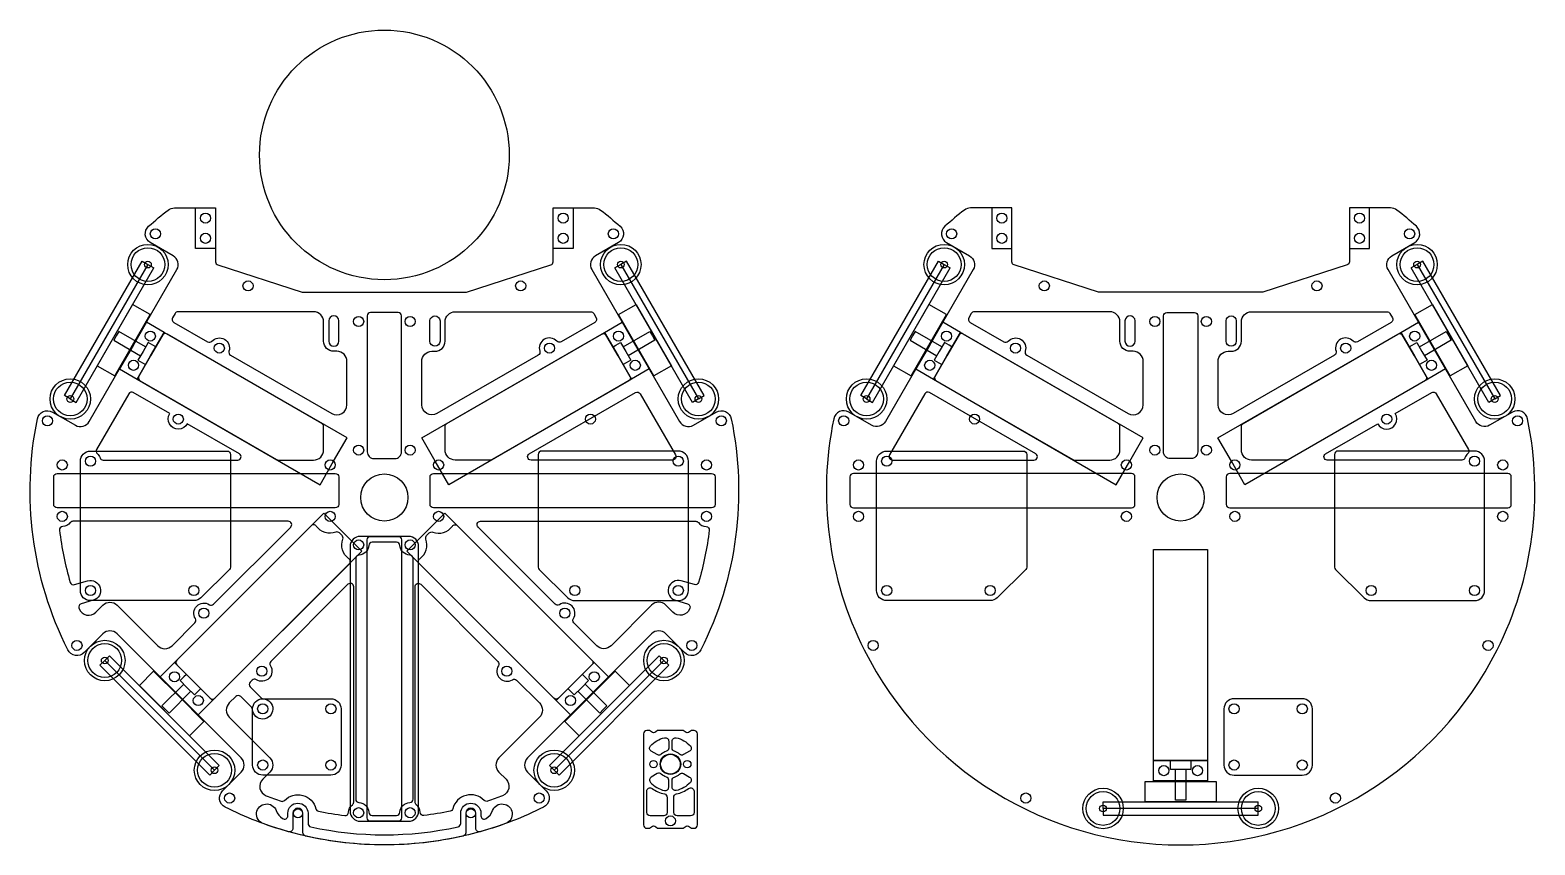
# Model space of a CAD drawing. Header units: inches. Extents: x 0 to 446, y 0 to 242.
import ezdxf

# ---------------------------------------------------------------- set-up
doc = ezdxf.new("R2010")
doc.units = ezdxf.units.IN
doc.header["$MEASUREMENT"] = 0
for name, color, linetype in [('カバー', 6, 'Continuous'), ('モーター', 1, 'Continuous'), ('基板', 4, 'Continuous'), ('穴', 3, 'Continuous'), ('部品', 2, 'Continuous')]:
    doc.layers.add(name, color=color, linetype=linetype)

msp = doc.modelspace()

# ---------------------------------------------------------------- linework, layer by layer
for points in [[(132.12, 4.87), (132.12, 9.37, 1), (129.12, 9.37), (129.12, 3.6, -0.349968), (128.35, 2.63, -0.056112), (105, 0, -0.056112), (81.65, 2.63, -0.349968), (80.88, 3.6), (80.88, 9.37, 1), (77.88, 9.37), (77.88, 4.87, -0.496888), (76.61, 3.91, -0.048152), (57.8, 11.21, -0.511087), (57.02, 16.01), (62.57, 21.56, 0.414214), (62.57, 25.8), (25.8, 62.57, 0.414214), (21.56, 62.57), (16.01, 57.02, -0.511087), (11.21, 57.8, -0.169282), (2.19, 126.32, -0.511087), (6.63, 128.31), (13.42, 124.39, 0.414214), (17.52, 125.48), (43.52, 170.52, 0.414214), (42.42, 174.61), (35.63, 178.54, -0.511087), (35.13, 183.38, -0.017948), (40.93, 188.19, -0.165564), (42.76, 188.81), (55, 188.81), (55, 172.86, 0.325063), (55.69, 171.91), (80.68, 163.81), (105, 163.81), (129.32, 163.81), (154.31, 171.91, 0.325063), (155, 172.86), (155, 188.81), (167.24, 188.81, -0.165564), (169.07, 188.19, -0.017948), (174.87, 183.38, -0.511087), (174.37, 178.54), (167.58, 174.61, 0.414214), (166.48, 170.52), (192.48, 125.48, 0.414214), (196.58, 124.39), (203.37, 128.31, -0.511087), (207.81, 126.32, -0.169282), (198.79, 57.8, -0.511087), (193.99, 57.02), (188.44, 62.57, 0.414214), (184.2, 62.57), (147.43, 25.8, 0.414214), (147.43, 21.56), (152.98, 16.01, -0.511087), (152.2, 11.21, -0.048152), (133.39, 3.91, -0.496888)], [(434.79, 57.8, 0.169282), (443.81, 126.32, 0.511087), (439.37, 128.31), (432.58, 124.39, -0.414214), (428.48, 125.48), (402.48, 170.52, -0.414214), (403.58, 174.61), (410.37, 178.54, 0.511087), (410.87, 183.38, 0.017948), (405.07, 188.19, 0.165564), (403.24, 188.81), (391, 188.81), (391, 172.86, -0.325063), (390.31, 171.91), (365.32, 163.81), (341, 163.81), (316.68, 163.81), (291.69, 171.91, -0.325063), (291, 172.86), (291, 188.81), (278.76, 188.81, 0.165564), (276.93, 188.19, 0.017948), (271.13, 183.38, 0.511087), (271.63, 178.54), (278.42, 174.61, -0.414214), (279.52, 170.52), (253.52, 125.48, -0.414214), (249.42, 124.39), (242.63, 128.31, 0.511087), (238.19, 126.32, 0.169282), (247.21, 57.8, 0.616214)], [(87, 149.31), (87, 155.05, 0.414214), (84, 158.05), (43.83, 158.05, 0.267949), (42.96, 157.55), (42.22, 156.26, 0.414214), (42.58, 154.89), (52.62, 149.1, 0.352701), (53.86, 149.29, -0.805619), (58.94, 146.36, 0.352701), (59.39, 145.19), (89.42, 127.85, 0.57735), (93.92, 130.45), (93.92, 143.31, 0.414214), (90.92, 146.31), (90, 146.31, -0.414214)], [(100.92, 157.81, 0.414214), (99.92, 156.81), (99.92, 148.06), (99.92, 116.5, 0.414214), (101.92, 114.5), (108.08, 114.5), (108.08, 114.5, 0.414214), (110.08, 116.5), (110.08, 148.06), (110.08, 156.81, 0.414214), (109.08, 157.81)], [(123, 149.31), (123, 155.05, -0.414214), (126, 158.05), (166.17, 158.05, -0.267949), (167.04, 157.55), (167.78, 156.26, -0.414214), (167.42, 154.89), (157.38, 149.1, -0.352701), (156.14, 149.29, 0.805619), (151.06, 146.36, -0.352701), (150.61, 145.19), (120.58, 127.85, -0.57735), (116.08, 130.45), (116.08, 143.31, -0.414214), (119.08, 146.31), (120, 146.31, 0.414214)], [(323, 149.31), (323, 155.05, 0.414214), (320, 158.05), (279.83, 158.05, 0.267949), (278.96, 157.55), (278.22, 156.26, 0.414214), (278.58, 154.89), (288.62, 149.1, 0.352701), (289.86, 149.29, -0.805619), (294.94, 146.36, 0.352701), (295.39, 145.19), (325.42, 127.85, 0.57735), (329.92, 130.45), (329.92, 143.31, 0.414214), (326.92, 146.31), (326, 146.31, -0.414214)], [(345.08, 157.81, -0.414214), (346.08, 156.81), (346.08, 148.06), (346.08, 116.5, -0.414214), (344.08, 114.5), (337.92, 114.5), (337.92, 114.5, -0.414214), (335.92, 116.5), (335.92, 148.06), (335.92, 156.81, -0.414214), (336.92, 157.81)], [(359, 149.31), (359, 155.05, -0.414214), (362, 158.05), (402.17, 158.05, -0.267949), (403.04, 157.55), (403.78, 156.26, -0.414214), (403.42, 154.89), (393.38, 149.1, -0.352701), (392.14, 149.29, 0.805619), (387.06, 146.36, -0.352701), (386.61, 145.19), (356.58, 127.85, -0.57735), (352.08, 130.45), (352.08, 143.31, -0.414214), (355.08, 146.31), (356, 146.31, 0.414214)], [(86.5, 124.92), (40.58, 151.43, 0.414214), (39.22, 151.06), (32.22, 138.94, 0.414214), (32.58, 137.57), (73.04, 114.21, 0.131652), (73.54, 114.08), (84, 114.08, 0.414214), (87, 117.08), (87, 124.05, 0.267949)], [(123.5, 124.92), (169.42, 151.43, -0.414214), (170.78, 151.06), (177.78, 138.94, -0.414214), (177.42, 137.57), (136.96, 114.21, -0.131652), (136.46, 114.08), (126, 114.08, -0.414214), (123, 117.08), (123, 124.05, -0.267949)], [(322.5, 124.92), (276.58, 151.43, 0.414214), (275.22, 151.06), (268.22, 138.94, 0.414214), (268.58, 137.57), (309.04, 114.21, 0.131652), (309.54, 114.08), (320, 114.08, 0.414214), (323, 117.08), (323, 124.05, 0.267949)], [(359.5, 124.92), (405.42, 151.43, -0.414214), (406.78, 151.06), (413.78, 138.94, -0.414214), (413.42, 137.57), (372.96, 114.21, -0.131652), (372.46, 114.08), (362, 114.08, -0.414214), (359, 117.08), (359, 124.05, -0.267949)], [(21.66, 114.08), (61.54, 114.08, 0.767327), (62.04, 115.95), (46.6, 124.86, -1.050838), (41.41, 127.85), (30.58, 134.11, 0.414214), (29.22, 133.74), (19.69, 117.24, 0.355439), (19.89, 115.99, -0.12655), (20.72, 114.75, 0.318089)], [(180.78, 133.74), (191.27, 115.58, -0.57735), (190.4, 114.08), (148.46, 114.08, -0.767327), (147.96, 115.95), (179.42, 134.11, -0.414214)], [(265.22, 133.74), (254.73, 115.58, 0.57735), (255.6, 114.08), (297.54, 114.08, 0.767327), (298.04, 115.95), (266.58, 134.11, 0.414214)], [(424.34, 114.08), (384.46, 114.08, -0.767327), (383.96, 115.95), (399.4, 124.86, 1.050838), (404.59, 127.85), (415.42, 134.11, -0.414214), (416.78, 133.74), (426.31, 117.24, -0.355439), (426.11, 115.99, 0.12655), (425.28, 114.75, -0.318089)], [(7, 100.92), (7, 109.08, -0.414214), (8, 110.08), (90.46, 110.08, -0.414214), (91.46, 109.08), (91.46, 100.92, -0.414214), (90.46, 99.92), (8, 99.92, -0.414214)], [(203, 109.08), (203, 100.92, -0.414214), (202, 99.92), (119.54, 99.92, -0.414214), (118.54, 100.92), (118.54, 109.08, -0.414214), (119.54, 110.08), (202, 110.08, -0.414214)], [(243, 109.08), (243, 100.92, 0.414214), (244, 99.92), (326.46, 99.92, 0.414214), (327.46, 100.92), (327.46, 109.08, 0.414214), (326.46, 110.08), (244, 110.08, 0.414214)], [(439, 100.92), (439, 109.08, 0.414214), (438, 110.08), (355.54, 110.08, 0.414214), (354.54, 109.08), (354.54, 100.92, 0.414214), (355.54, 99.92), (438, 99.92, 0.414214)], [(109.08, 7), (100.92, 7, -0.414214), (99.92, 8), (99.92, 90.46, -0.414214), (100.92, 91.46), (109.08, 91.46, -0.414214), (110.08, 90.46), (110.08, 8, -0.414214)], [(65.24, 46.85), (68.48, 43.6, 0.182676), (69.13, 43.31, -2.21525), (65.94, 40.13, 0.182676), (65.65, 40.78), (62.41, 44.02, 0.414214), (60.99, 44.02), (59.04, 42.07, 0.414214), (59.04, 37.82), (71.06, 25.8, -0.414214), (71.06, 21.56), (68.95, 19.46, 0.542077), (69.99, 14.54, 0.01207), (74.4, 12.95, 0.287791), (75.43, 13.21, -0.587071), (84.71, 10.72, 0.287791), (85.48, 9.98, 0.020338), (93.26, 8.71, 0.437824), (94.38, 9.66, -0.22022), (95.54, 11.91, 0.231089), (95.92, 12.69), (95.92, 76.53, 0.668179), (94.21, 77.24), (71.35, 54.38, 0.352701), (71.21, 53.13, -0.805619), (67.07, 48.98, 0.352701), (65.82, 48.85), (65.24, 48.26, 0.414214)], [(124.52, 9.98, -0.020338), (116.74, 8.71, -0.437824), (115.62, 9.66, 0.22022), (114.47, 11.91, -0.231089), (114.08, 12.69), (114.08, 76.53, -0.668179), (115.79, 77.24), (138.65, 54.38, -0.352701), (138.79, 53.13, 0.805619), (142.93, 48.98, -0.352701), (144.18, 48.85), (150.96, 42.07, -0.414214), (150.96, 37.82), (138.94, 25.8, 0.414214), (138.94, 21.56), (141.05, 19.46, -0.542077), (140.01, 14.54, -0.01207), (135.6, 12.95, -0.287791), (134.57, 13.21, 0.587071), (125.29, 10.72, -0.287791)], [(196.78, 33.93), (195.98, 33.93), (195.42, 33.47, -0.36205), (194.14, 33.47), (193.58, 33.93), (189.78, 33.93), (185.98, 33.93), (185.42, 33.47, -0.36205), (184.14, 33.47), (183.58, 33.93), (182.78, 33.93, 0.414214), (181.78, 32.93), (181.78, 5.93, 0.414214), (182.78, 4.93), (183.58, 4.93), (184.14, 5.4, -0.36205), (185.42, 5.4), (185.98, 4.93), (189.78, 4.93), (193.58, 4.93), (194.14, 5.4, -0.36205), (195.42, 5.4), (195.98, 4.93), (196.78, 4.93, 0.414214), (197.78, 5.93), (197.78, 32.93, 0.414214)], [(184.11, 27.79, -0.478978), (183.87, 29.33, -0.155044), (188.07, 31.75, -0.478978), (189.28, 30.77), (189.28, 28.7, -0.327538), (188.58, 27.75, 0.109892), (187.08, 26.88, -0.327538), (185.9, 26.75)], [(190.28, 30.77, -0.478978), (191.5, 31.75, -0.155044), (195.69, 29.33, -0.478978), (195.46, 27.79), (193.66, 26.75, -0.327538), (192.49, 26.88, 0.109892), (190.98, 27.75, -0.327538), (190.28, 28.7)], [(184.11, 20.08, 0.478978), (183.87, 18.54, 0.155044), (188.07, 16.12, 0.478978), (189.28, 17.1), (189.28, 19.16, 0.327538), (188.58, 20.12, -0.109892), (187.08, 20.99, 0.327538), (185.9, 21.12)], [(195.46, 20.08, -0.478978), (195.69, 18.54, -0.155044), (191.5, 16.12, -0.478978), (190.28, 17.1), (190.28, 19.16, -0.327538), (190.98, 20.12, 0.109892), (192.49, 20.99, -0.327538), (193.66, 21.12)], [(188.78, 14.14), (188.78, 9.63, -0.414214), (187.78, 8.63), (183.78, 8.63, -0.414214), (182.78, 9.63), (182.78, 15.93, -0.618034), (184.38, 16.73, 0.110988), (187.98, 15.12, -0.356394)], [(195.78, 8.63), (191.78, 8.63, -0.414213), (190.78, 9.63), (190.78, 14.14, -0.356395), (191.58, 15.12, 0.110988), (195.18, 16.73, -0.618034), (196.78, 15.93), (196.78, 9.63, -0.414214)]]:
    msp.add_lwpolyline(points, format="xyb", close=True)
for points in [[(15.13, 71.46, 0.438178), (14.48, 70.14, 0.000412), (14.54, 69.99, 0.542077), (19.46, 68.95), (21.56, 71.06, -0.414214), (25.8, 71.06), (37.82, 59.04, 0.414214), (42.07, 59.04), (48.85, 65.82, 0.352701), (48.98, 67.07, -0.805619), (53.13, 71.21, 0.352701), (54.38, 71.35), (77.24, 94.21, 0.668179), (76.53, 95.92), (12.69, 95.92, 0.231089), (11.91, 95.54, -0.22022), (9.66, 94.38, 0.437824), (8.71, 93.26, 0.040661), (11.88, 77.83, 0.412866), (13.12, 77.15), (17.06, 78.28, -0.996401), (18.74, 72.52), (15.13, 71.46)], [(91.72, 92.47, 0.293586), (90.66, 92.69, -0.340389), (84.83, 94.49, 0.46496), (83.31, 94.62), (43.48, 54.8, 0.414214), (43.48, 53.38), (53.38, 43.48, 0.414214), (54.8, 43.48), (94.62, 83.31, 0.46496), (94.49, 84.83, -0.340389), (92.69, 90.66, 0.293586), (92.47, 91.72), (91.72, 92.47)], [(118.28, 92.47, -0.293586), (119.34, 92.69, 0.340389), (125.17, 94.49, -0.46496), (126.69, 94.62), (166.52, 54.8, -0.414214), (166.52, 53.38), (156.62, 43.48, -0.414214), (155.2, 43.48), (115.38, 83.31, -0.46496), (115.51, 84.83, 0.340389), (117.31, 90.66, -0.293586), (117.53, 91.72), (118.28, 92.47)], [(194.87, 71.46, -0.438178), (195.52, 70.14, -0.000412), (195.46, 69.99, -0.542077), (190.54, 68.95), (188.44, 71.06, 0.414214), (184.2, 71.06), (172.18, 59.04, -0.414214), (167.93, 59.04), (161.15, 65.82, -0.352701), (161.02, 67.07, 0.805619), (156.87, 71.21, -0.352701), (155.62, 71.35), (132.76, 94.21, -0.668179), (133.47, 95.92), (197.31, 95.92, -0.231089), (198.09, 95.54, 0.22022), (200.34, 94.38, -0.437824), (201.29, 93.26, -0.040661), (198.12, 77.83, -0.412866), (196.88, 77.15), (192.94, 78.28, 0.996401), (191.26, 72.52), (194.87, 71.46)]]:
    msp.add_lwpolyline(points, format="xyb")
for centre, radius in [((105, 204.53), 37), ((105, 102.98), 7), ((341, 102.98), 7), ((189.78, 23.93), 3.05), ((189.78, 23.93), 2.92), ((184.78, 23.93), 1.1), ((194.78, 23.93), 1.1), ((189.78, 7.11), 1.5)]:
    msp.add_circle(centre, radius)
at = {"layer": 'カバー'}
for points in [[(115.16, 10), (115.16, 88.46, 0.414214), (112.16, 91.46), (97.84, 91.46, 0.414214), (94.84, 88.46), (94.84, 10, 0.414214), (97.84, 7), (112.16, 7, 0.414214)], [(112.53, 85.92, -0.392047), (109.62, 88.78, 0.400726), (108.62, 89.73), (101.38, 89.73, 0.400726), (100.38, 88.78, -0.392047), (97.47, 85.92, 0.405453), (96.5, 84.92), (96.5, 13.54, 0.405453), (97.47, 12.54, -0.391686), (100.38, 9.68, 0.400363), (101.38, 8.73), (108.62, 8.73, 0.400363), (109.62, 9.68, -0.391686), (112.53, 12.54, 0.405453), (113.5, 13.54), (113.5, 84.92, 0.405453)], [(76.38, 9.37, -1), (82.38, 9.37), (82.38, 6.34, 0.352341), (83.16, 5.36, 0.108301), (126.84, 5.36, 0.352341), (127.62, 6.34), (127.62, 9.37, -1), (133.62, 9.37), (133.62, 8.63, 0.600843), (135.18, 7.8, 0.156178), (137.08, 10.2, -1.562777), (140.91, 6.33, -0.176327), (69.09, 6.33, -1.562777), (72.92, 10.2, 0.156669), (74.82, 7.8, 0.600416), (76.38, 8.63)]]:
    msp.add_lwpolyline(points, format="xyb", close=True, dxfattribs=at)
for centre, radius in [((97.38, 88.92), 1.5), ((112.62, 88.92), 1.5), ((79.38, 9.37), 1.35), ((97.38, 9.54), 1.5), ((112.62, 9.54), 1.5), ((130.62, 9.37), 1.35)]:
    msp.add_circle(centre, radius, dxfattribs=at)
at = {"layer": 'モーター', "color": 4}
for p, q in [((13.65, 131.18), (36.65, 171.02)), ((34.92, 172.02), (36.65, 171.02)), ((175.08, 172.02), (173.35, 171.02)), ((196.35, 131.18), (173.35, 171.02)), ((249.65, 131.18), (272.65, 171.02)), ((270.92, 172.02), (272.65, 171.02)), ((411.08, 172.02), (409.35, 171.02)), ((432.35, 131.18), (409.35, 171.02)), ((11.92, 132.18), (13.65, 131.18)), ((198.08, 132.18), (196.35, 131.18)), ((247.92, 132.18), (249.65, 131.18)), ((434.08, 132.18), (432.35, 131.18)), ((22.13, 54.66), (23.54, 56.07)), ((56.07, 23.54), (23.54, 56.07)), ((153.93, 23.54), (186.46, 56.07)), ((187.87, 54.66), (186.46, 56.07)), ((54.66, 22.13), (56.07, 23.54)), ((155.34, 22.13), (153.93, 23.54)), ((318, 10.8), (318, 12.8)), ((318, 12.8), (364, 12.8)), ((364, 10.8), (364, 12.8))]:
    msp.add_line(p, q, dxfattribs=at)
for points in [[(11.92, 132.18), (10.19, 133.18), (33.19, 173.02), (34.92, 172.02)], [(198.08, 132.18), (199.81, 133.18), (176.81, 173.02), (175.08, 172.02)], [(247.92, 132.18), (246.19, 133.18), (269.19, 173.02), (270.92, 172.02)], [(434.08, 132.18), (435.81, 133.18), (412.81, 173.02), (411.08, 172.02)], [(19.9, 142.01), (25.1, 139.01), (30.35, 148.1), (35.6, 157.19), (30.4, 160.19)], [(190.1, 142.01), (184.9, 139.01), (179.65, 148.1), (174.4, 157.19), (179.6, 160.19)], [(255.9, 142.01), (261.1, 139.01), (266.35, 148.1), (271.6, 157.19), (266.4, 160.19)], [(426.1, 142.01), (420.9, 139.01), (415.65, 148.1), (410.4, 157.19), (415.6, 160.19)], [(54.66, 22.13), (53.24, 20.71), (20.71, 53.24), (22.13, 54.66)], [(155.34, 22.13), (156.76, 20.71), (189.29, 53.24), (187.87, 54.66)], [(47.23, 32.38), (51.47, 36.62), (44.05, 44.05), (36.62, 51.47), (32.38, 47.23)], [(162.77, 32.38), (158.53, 36.62), (165.95, 44.05), (173.38, 51.47), (177.62, 47.23)], [(330.5, 12.8), (330.5, 18.8), (341, 18.8), (351.5, 18.8), (351.5, 12.8)], [(318, 10.8), (318, 8.8), (364, 8.8), (364, 10.8)]]:
    msp.add_lwpolyline(points, close=True, dxfattribs=at)
at = {"layer": 'モーター'}
for points in [[(34.22, 147.6), (26.29, 152.18), (25.54, 150.88), (25.54, 150.88), (25.54, 150.87), (24.79, 149.57), (32.72, 145)], [(175.78, 147.6), (183.71, 152.18), (184.46, 150.88), (184.46, 150.88), (184.46, 150.87), (185.21, 149.57), (177.28, 145)], [(270.22, 147.6), (262.29, 152.18), (261.54, 150.88), (261.54, 150.88), (261.54, 150.87), (260.79, 149.57), (268.72, 145)], [(411.78, 147.6), (419.71, 152.18), (420.46, 150.88), (420.46, 150.88), (420.46, 150.87), (421.21, 149.57), (413.28, 145)], [(37.22, 147.6), (36.35, 148.1), (34.97, 148.9), (33.47, 146.3), (31.97, 143.7), (33.35, 142.9), (34.22, 142.4)], [(172.78, 147.6), (173.65, 148.1), (175.03, 148.9), (176.53, 146.3), (178.03, 143.7), (176.65, 142.9), (175.78, 142.4)], [(273.22, 147.6), (272.35, 148.1), (270.97, 148.9), (269.47, 146.3), (267.97, 143.7), (269.35, 142.9), (270.22, 142.4)], [(408.78, 147.6), (409.65, 148.1), (411.03, 148.9), (412.53, 146.3), (414.03, 143.7), (412.65, 142.9), (411.78, 142.4)], [(46.31, 50.55), (45.6, 49.85), (44.47, 48.72), (46.59, 46.59), (48.72, 44.47), (49.85, 45.6), (50.55, 46.31)], [(163.69, 50.55), (164.4, 49.85), (165.53, 48.72), (163.41, 46.59), (161.28, 44.47), (160.15, 45.6), (159.45, 46.31)], [(45.53, 47.65), (39.06, 41.18), (40.12, 40.12), (40.12, 40.12), (40.12, 40.12), (41.18, 39.06), (47.65, 45.53)], [(164.47, 47.65), (170.94, 41.18), (169.88, 40.12), (169.88, 40.12), (169.88, 40.12), (168.82, 39.06), (162.35, 45.53)], [(344, 25), (344, 24), (344, 22.4), (341, 22.4), (338, 22.4), (338, 24), (338, 25)], [(342.5, 22.4), (342.5, 13.25), (341, 13.25), (341, 13.25), (341, 13.25), (339.5, 13.25), (339.5, 22.4)]]:
    msp.add_lwpolyline(points, dxfattribs=at)
for points in [[(35.72, 145), (31.72, 138.07), (85.93, 106.77), (89.93, 113.7), (93.93, 120.63), (39.72, 151.93), (35.72, 145), (39.72, 151.93), (34.52, 154.93), (30.52, 148), (26.52, 141.07), (31.72, 138.07)], [(174.28, 145), (178.28, 138.07), (124.07, 106.77), (120.07, 113.7), (116.07, 120.63), (170.28, 151.93), (174.28, 145), (170.28, 151.93), (175.48, 154.93), (179.48, 148), (183.48, 141.07), (178.28, 138.07)], [(271.72, 145), (267.72, 138.07), (321.93, 106.77), (325.93, 113.7), (329.93, 120.63), (275.72, 151.93), (271.72, 145), (275.72, 151.93), (270.52, 154.93), (266.52, 148), (262.52, 141.07), (267.72, 138.07)], [(410.28, 145), (414.28, 138.07), (360.07, 106.77), (356.07, 113.7), (352.07, 120.63), (406.28, 151.93), (410.28, 145), (406.28, 151.93), (411.48, 154.93), (415.48, 148), (419.48, 141.07), (414.28, 138.07)], [(48.43, 48.43), (54.09, 42.77), (98.35, 87.04), (92.7, 92.7), (87.04, 98.35), (42.77, 54.09), (48.43, 48.43), (42.77, 54.09), (38.53, 49.85), (44.19, 44.19), (49.85, 38.53), (54.09, 42.77)], [(161.57, 48.43), (155.91, 42.77), (111.65, 87.04), (117.3, 92.7), (122.96, 98.35), (167.23, 54.09), (161.57, 48.43), (167.23, 54.09), (171.47, 49.85), (165.81, 44.19), (160.15, 38.53), (155.91, 42.77)], [(341, 25), (333, 25), (333, 87.6), (341, 87.6), (349, 87.6), (349, 25), (341, 25), (349, 25), (349, 19), (341, 19), (333, 19), (333, 25)]]:
    msp.add_lwpolyline(points, close=True, dxfattribs=at)
at = {"layer": 'モーター', "color": 4}
for centre, radius in [((34.92, 172.02), 6), ((34.92, 172.02), 5), ((175.08, 172.02), 6), ((175.08, 172.02), 5), ((270.92, 172.02), 6), ((270.92, 172.02), 5), ((411.08, 172.02), 6), ((411.08, 172.02), 5), ((34.92, 172.02), 1), ((175.08, 172.02), 1), ((270.92, 172.02), 1), ((411.08, 172.02), 1), ((11.92, 132.18), 6), ((11.92, 132.18), 5), ((198.08, 132.18), 6), ((198.08, 132.18), 5), ((247.92, 132.18), 6), ((247.92, 132.18), 5), ((434.08, 132.18), 6), ((434.08, 132.18), 5), ((11.92, 132.18), 1), ((198.08, 132.18), 1), ((247.92, 132.18), 1), ((434.08, 132.18), 1), ((22.13, 54.66), 6), ((22.13, 54.66), 5), ((187.87, 54.66), 6), ((187.87, 54.66), 5), ((22.13, 54.66), 1), ((187.87, 54.66), 1), ((54.66, 22.13), 6), ((54.66, 22.13), 5), ((155.34, 22.13), 6), ((155.34, 22.13), 5), ((54.66, 22.13), 1), ((155.34, 22.13), 1), ((318, 10.8), 6), ((318, 10.8), 5), ((364, 10.8), 6), ((364, 10.8), 5), ((318, 10.8), 1), ((364, 10.8), 1)]:
    msp.add_circle(centre, radius, dxfattribs=at)
at = {"layer": '基板'}
for points in [[(14.89, 75.4), (14.89, 113.75, -0.414214), (17.89, 116.75), (58.38, 116.75, -0.414214), (59.38, 115.75), (59.38, 82.36, -0.199776), (59.09, 81.65), (50.65, 73.27, -0.19805), (48.53, 72.4), (17.89, 72.4, -0.414214)], [(195.11, 75.4), (195.11, 113.75, 0.414214), (192.11, 116.75), (151.62, 116.75, 0.414214), (150.62, 115.75), (150.62, 82.36, 0.199776), (150.91, 81.65), (159.35, 73.27, 0.19805), (161.47, 72.4), (192.11, 72.4, 0.414214)], [(250.89, 75.4), (250.89, 113.75, -0.414214), (253.89, 116.75), (294.38, 116.75, -0.414214), (295.38, 115.75), (295.38, 82.36, -0.199776), (295.09, 81.65), (286.65, 73.27, -0.19805), (284.53, 72.4), (253.89, 72.4, -0.414214)], [(431.11, 75.4), (431.11, 113.75, 0.414214), (428.11, 116.75), (387.62, 116.75, 0.414214), (386.62, 115.75), (386.62, 82.36, 0.199776), (386.91, 81.65), (395.35, 73.27, 0.19805), (397.47, 72.4), (428.11, 72.4, 0.414214)], [(65.94, 23.68), (65.94, 40.32, -0.414214), (68.94, 43.32), (89.17, 43.32, -0.414214), (92.17, 40.32), (92.17, 23.68, -0.414214), (89.17, 20.68), (85.53, 20.68), (68.94, 20.68, -0.414214)], [(380.06, 23.68), (380.06, 40.32, 0.414214), (377.06, 43.32), (356.83, 43.32, 0.414214), (353.83, 40.32), (353.83, 23.68, 0.414214), (356.83, 20.68), (360.47, 20.68), (377.06, 20.68, 0.414214)]]:
    msp.add_lwpolyline(points, format="xyb", close=True, dxfattribs=at)
for centre in [(17.89, 113.75), (192.11, 113.75), (253.89, 113.75), (428.11, 113.75), (17.89, 75.4), (48.53, 75.4), (161.47, 75.4), (192.11, 75.4), (253.89, 75.4), (284.53, 75.4), (397.47, 75.4), (428.11, 75.4), (68.94, 40.32), (89.17, 40.32), (356.83, 40.32), (377.06, 40.32), (68.94, 23.68), (89.17, 23.68), (356.83, 23.68), (377.06, 23.68)]:
    msp.add_circle(centre, 1.5, dxfattribs=at)
at = {"layer": '穴'}
for points in [[(91.5, 149.31), (91.5, 155.31, 1), (88.5, 155.31), (88.5, 149.31, 1)], [(118.5, 149.31), (118.5, 155.31, -1), (121.5, 155.31), (121.5, 149.31, -1)], [(327.5, 149.31), (327.5, 155.31, 1), (324.5, 155.31), (324.5, 149.31, 1)], [(354.5, 149.31), (354.5, 155.31, -1), (357.5, 155.31), (357.5, 149.31, -1)]]:
    msp.add_lwpolyline(points, format="xyb", close=True, dxfattribs=at)
for centre in [(52, 185.81), (158, 185.81), (288, 185.81), (394, 185.81), (37.13, 181.14), (52, 179.81), (158, 179.81), (172.87, 181.14), (273.13, 181.14), (288, 179.81), (394, 179.81), (408.87, 181.14), (64.6, 165.69), (145.4, 165.69), (300.6, 165.69), (381.4, 165.69), (97.38, 155.14), (112.62, 155.14), (333.38, 155.14), (348.62, 155.14), (35.63, 150.83), (174.37, 150.83), (271.63, 150.83), (410.37, 150.83), (56.08, 147.27), (153.92, 147.27), (292.08, 147.27), (389.92, 147.27), (30.63, 142.16), (179.37, 142.16), (266.63, 142.16), (415.37, 142.16), (5.13, 125.71), (43.93, 126.23), (166.07, 126.23), (204.87, 125.71), (241.13, 125.71), (279.93, 126.23), (402.07, 126.23), (440.87, 125.71), (97.38, 117.04), (112.62, 117.04), (333.38, 117.04), (348.62, 117.04), (9.54, 112.62), (17.89, 113.75), (88.92, 112.62), (121.09, 112.62), (200.46, 112.62), (245.54, 112.62), (324.92, 112.62), (357.09, 112.62), (428.11, 113.75), (436.46, 112.62), (9.54, 97.38), (88.92, 97.38), (121.09, 97.38), (200.46, 97.38), (245.54, 97.38), (324.92, 97.38), (357.09, 97.38), (436.46, 97.38), (97.38, 88.92), (112.62, 88.92), (17.89, 75.4), (428.11, 75.4), (51.51, 68.69), (158.49, 68.69), (13.89, 59.14), (196.11, 59.14), (249.89, 59.14), (432.11, 59.14), (42.78, 49.85), (68.69, 51.51), (141.31, 51.51), (167.22, 49.85), (49.85, 42.78), (160.15, 42.78), (336, 22.01), (346, 22.01), (59.14, 13.89), (150.86, 13.89), (295.14, 13.89), (386.86, 13.89), (97.38, 9.54), (112.62, 9.54)]:
    msp.add_circle(centre, 1.5, dxfattribs=at)
at = {"layer": '部品'}
for points in [[(55, 176.81), (49, 176.81), (49, 179.81), (49, 188.81), (55, 188.81)], [(391, 176.81), (397, 176.81), (397, 179.81), (397, 188.81), (391, 188.81)]]:
    msp.add_lwpolyline(points, close=True, dxfattribs=at)
for points in [[(155, 188.81), (161, 188.81), (161, 176.81), (155, 176.81), (155, 179.81), (155, 188.81)], [(291, 188.81), (285, 188.81), (285, 176.81), (291, 176.81), (291, 179.81), (291, 188.81)]]:
    msp.add_lwpolyline(points, dxfattribs=at)

doc.saveas('drawing.dxf')
